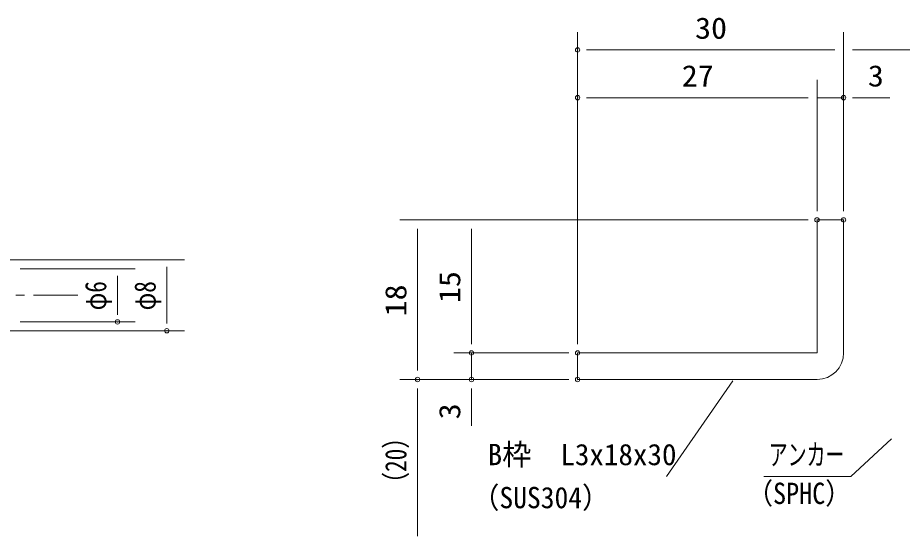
# Model space of a CAD drawing. Units: millimetres, scale not verified. Extents: x -1050 to 1050, y -742 to 742.
# Drawn here: x -191.8 to 307, y -454.7 to -162.3 of the extents above; entities that cross this region are included whole.
import ezdxf
from ezdxf.enums import TextEntityAlignment as Align

# ---------------------------------------------------------------- set-up
doc = ezdxf.new("R2010")
doc.units = ezdxf.units.MM
doc.header["$LTSCALE"] = 5
doc.header["$PDMODE"] = 32
doc.header["$PDSIZE"] = 2.5
doc.linetypes.add('CHAIN1', pattern=[8, 5, -1, 1, -1])
for name, color, linetype, lineweight in [('0-1_寸法注釈', 2, 'Continuous', 9), ('0-3_DEFPOINTS', 134, 'Continuous', 9), ('0-5_枠', 7, 'Continuous', 9), ('0-A_中心線', 6, 'CHAIN1', 9)]:
    doc.layers.add(name, color=color, linetype=linetype, lineweight=lineweight)
doc.styles.add('ＭＳ ゴシック', font='')
doc.styles.get('ＭＳ ゴシック').set_extended_font_data('MS Gothic')

msp = doc.modelspace()

# ---------------------------------------------------------------- linework, layer by layer
at = {"layer": '0-1_寸法注釈'}
for p, q in [((123.93, -346.308), (123.93, -170.474)), ((273.93, -271.308), (273.93, -170.474)), ((273.93, -271.308), (273.93, -170.474)), ((268.93, -180.474), (128.93, -180.474)), ((278.93, -180.474), (365.45, -180.474)), ((123.93, -346.308), (123.93, -197.4)), ((258.93, -271.308), (258.93, -197.4)), ((258.93, -271.308), (258.93, -197.4)), ((273.93, -271.308), (273.93, -197.4)), ((253.93, -207.4), (128.93, -207.4)), ((253.93, -207.4), (248.93, -207.4)), ((258.93, -207.4), (273.93, -207.4)), ((278.93, -207.4), (300.043, -207.4)), ((253.93, -276.308), (23.705, -276.308)), ((253.93, -276.308), (54.081, -276.308)), ((33.705, -281.308), (33.705, -361.308)), ((64.081, -281.308), (64.081, -346.308)), ((-240.45, -298.808), (-97.687, -298.808)), ((-190.45, -303.808), (-125.522, -303.808)), ((-107.687, -302.808), (-107.687, -334.808)), ((-135.522, -307.808), (-135.522, -329.808)), ((-190.45, -333.808), (-125.522, -333.808)), ((-240.45, -338.808), (-97.687, -338.808)), ((64.081, -346.308), (64.081, -341.308)), ((118.93, -351.308), (54.081, -351.308)), ((118.93, -351.308), (54.081, -351.308)), ((64.081, -351.308), (64.081, -366.308)), ((118.93, -366.308), (23.705, -366.308)), ((118.93, -366.308), (23.705, -366.308)), ((118.93, -366.308), (54.081, -366.308)), ((174.029, -420.898), (211.499, -367.129)), ((33.705, -454.697), (33.705, -371.308)), ((64.081, -371.308), (64.081, -392.422))]:
    msp.add_line(p, q, dxfattribs=at)
msp.add_lwpolyline([(229.04, -420.928), (278.094, -420.928), (300.899, -399.689)], dxfattribs=at)
at = {"layer": '0-3_DEFPOINTS'}
for p in [(123.93, -180.474), (123.93, -207.4), (273.93, -207.4), (258.93, -276.308), (273.93, -276.308), (273.93, -276.308), (-135.522, -333.808), (-107.687, -338.808), (64.081, -351.308), (123.93, -351.308), (33.705, -366.308), (64.081, -366.308), (123.93, -366.308)]:
    msp.add_point(p, dxfattribs=at)
at = {"layer": '0-5_枠'}
for p, q in [((258.93, -351.308), (258.93, -276.308)), ((258.93, -276.308), (273.93, -276.308)), ((273.93, -276.308), (273.93, -351.308)), ((123.93, -351.308), (258.93, -351.308)), ((123.93, -351.308), (123.93, -366.308)), ((123.93, -366.308), (258.93, -366.308))]:
    msp.add_line(p, q, dxfattribs=at)
msp.add_arc((258.93, -351.308), 15, 270, 0, dxfattribs=at)
at = {"layer": '0-A_中心線'}
msp.add_line((-822.921, -318.808), (-156.852, -318.808), dxfattribs=at)

# ---------------------------------------------------------------- texts
at = {"layer": '0-1_寸法注釈', "color": 7, "style": 'ＭＳ ゴシック'}
for s, width, p in [('30', 1.1, (190.197, -177.787)), ('27', 1.1, (182.697, -204.713)), ('3', 1.1, (287.62, -204.713)), ('アンカー', 0.65, (231.746, -418.241)), ('（SPHC）', 0.9, (219.385, -440.094)), ('（SUS304）', 0.95, (64.267, -442.479))]:
    msp.add_text(s, height=12.02, dxfattribs=dict(at, width=width)).set_placement(p, align=Align.BOTTOM_LEFT)
for s, width, p in [('15', 1.1, (61.394, -323.197)), ('φ6', 0.8, (-138.209, -327.323)), ('φ8', 0.8, (-110.374, -327.323)), ('18', 1.1, (31.017, -330.697)), ('3', 1.1, (61.394, -388.732)), ('（20）', 0.8, (31.017, -431.517))]:
    msp.add_text(s, height=12.02, rotation=90, dxfattribs=dict(at, width=width)).set_placement(p, align=Align.BOTTOM_LEFT)
msp.add_text('B枠\u3000L3x18x30', height=12.03, dxfattribs=at).set_placement((73.225, -418.211), align=Align.BOTTOM_LEFT)

doc.saveas('drawing.dxf')
